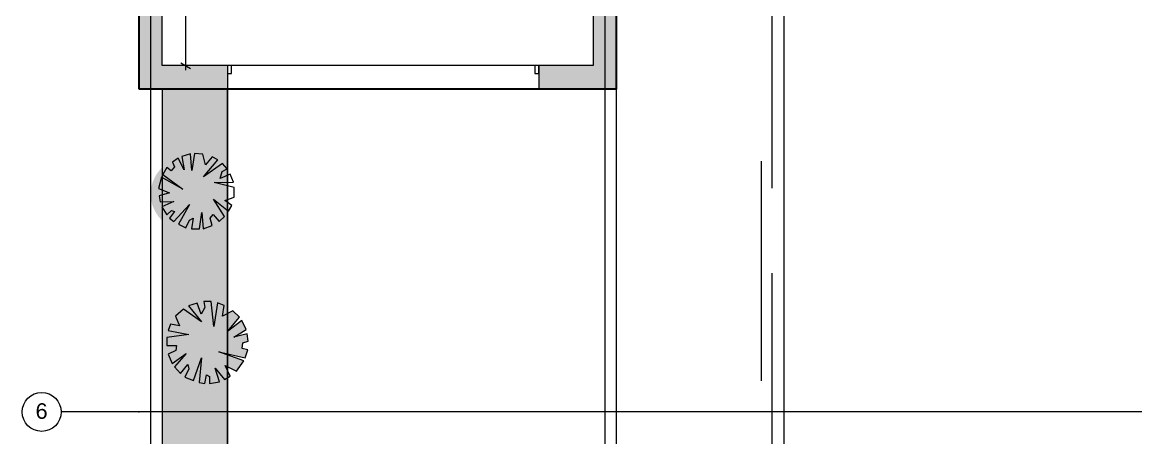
# Model space of a CAD drawing. Header units: centimetres. Extents: x -4381 to 5639, y -3920 to 4826.
# Drawn here: x 92.44 to 106.75, y 61.01 to 66.35 of the extents above; entities that cross this region are included whole.
import ezdxf

# ---------------------------------------------------------------- set-up
doc = ezdxf.new("R2010")
doc.units = ezdxf.units.CM
doc.header["$MEASUREMENT"] = 0
doc.linetypes.add('Dashed', pattern=[0.564444, 0.282222, -0.282222])
doc.linetypes.add('Hidden Line', pattern=[0.391222, 0.282222, -0.109])
for name, color, linetype, lineweight in [('00-TREES_Pen_No__1', 7, 'Continuous', 5), ('0_Pen_No__1', 7, 'Continuous', 5), ('Cotations_Pen_No__2', 8, 'Continuous', 5), ('Dalles_Pen_No__1', 7, 'Continuous', 5), ('FILES_Pen_No__101', 252, 'Continuous', 5), ('FILES_Pen_No__2', 8, 'Continuous', 5), ('Structural - Bearing_Pen_No__1', 7, 'Continuous', 5), ('Voile ha', 200, 'Continuous', 30)]:
    doc.layers.add(name, color=color, linetype=linetype, lineweight=lineweight)
for name, color, linetype, lineweight, true_color in [('00-TREES_Pen_No__185', 7, 'Continuous', 5, 0xbce39b), ('0_Pen_No__58', 7, 'Continuous', 5, 0xdf0000), ('a OPCOTE_Pen_No__81', 7, 'Continuous', 5, 0x6a6a6a), ('Dalles_Pen_No__185', 7, 'Continuous', 5, 0xbce39b)]:
    doc.layers.add(name, color=color, linetype=linetype, lineweight=lineweight, true_color=true_color)
doc.layers.add('Structural - Bearing', color=7, linetype='Continuous')
doc.styles.add('GENERATED_STYLE_3', font='arial.ttf')

msp = doc.modelspace()

# ---------------------------------------------------------------- hatches: boundary and pattern name
at = {"layer": '00-TREES_Pen_No__185', "linetype": 'Continuous', "lineweight": 0, "ltscale": 10, "true_color": 0xcce9b3}
msp.add_hatch(color=254, dxfattribs=at).paths.add_polyline_path([(95.02373, 64.22743, 1), (94.10342, 64.05373, 1)])
at = {"layer": '00-TREES_Pen_No__185', "linetype": 'Continuous', "lineweight": 0, "ltscale": 10, "true_color": 0x8daa74}
msp.add_hatch(color=73, dxfattribs=at).paths.add_polyline_path([(94.8729, 62.75741), (94.77857, 62.75788), (94.79305, 62.68296), (94.74222, 62.59709), (94.69115, 62.73983), (94.58188, 62.70241), (94.75029, 62.4977), (94.51607, 62.65945), (94.41577, 62.57288), (94.4664, 62.44598), (94.35014, 62.46982), (94.3205, 62.38467), (94.58351, 62.33683), (94.30144, 62.295), (94.30085, 62.19266), (94.42531, 62.19339), (94.41683, 62.13033), (94.31936, 62.08362), (94.37044, 61.9609), (94.55314, 62.09247), (94.40077, 61.91998), (94.47668, 61.83483), (94.57134, 61.95106), (94.58608, 61.89352), (94.53586, 61.78688), (94.64628, 61.74303), (94.74751, 62.03768), (94.71686, 61.71789), (94.78931, 61.70384), (94.81298, 61.81771), (94.85035, 61.79558), (94.84987, 61.70789), (94.98029, 61.72923), (94.9221, 61.90214), (95.04528, 61.75896), (95.11808, 61.80197), (95.05357, 61.93824), (95.19959, 61.86333), (95.29174, 61.99867), (94.97025, 62.11257), (95.3077, 62.03537), (95.34342, 62.13874), (95.27039, 62.15505), (95.27848, 62.22719), (95.34902, 62.24888), (95.33518, 62.34535), (95.16164, 62.30088), (95.32095, 62.40041), (95.26665, 62.51332), (95.08135, 62.3738), (95.23523, 62.55673), (95.15029, 62.63933), (95.01788, 62.57061), (95.03801, 62.70985), (94.95541, 62.74086), (94.90814, 62.43886)])
at = {"layer": 'Dalles_Pen_No__185', "linetype": 'Continuous', "lineweight": 0, "ltscale": 10, "true_color": 0x5e714d}
msp.add_hatch(color=77, dxfattribs=at).paths.add_polyline_path([(95.08177, 65.49063), (94.24478, 65.49063), (94.24478, 60.76962), (95.08177, 60.76962)])
at = {"layer": 'Structural - Bearing', "linetype": 'Continuous', "lineweight": 0, "ltscale": 10, "true_color": 0x000000}
h = msp.add_hatch(color=18, dxfattribs=at)
h.paths.add_polyline_path([(93.94478, 75.79063), (93.94478, 65.49063), (94.24478, 65.79063), (94.24478, 75.79063)])
h.paths.add_polyline_path([(94.21978, 66.61563), (93.96978, 66.61563), (93.96978, 66.86563), (94.21978, 66.86563)], flags=0)
h.paths.add_polyline_path([(94.21978, 71.91563), (93.96978, 71.91563), (93.96978, 72.16563), (94.21978, 72.16563)], flags=0)
h = msp.add_hatch(color=18, dxfattribs=at)
h.paths.add_polyline_path([(99.78177, 65.79063), (100.08177, 65.49063), (100.08177, 73.49063), (99.78177, 73.79063)])
h.paths.add_polyline_path([(100.05677, 66.61563), (99.80677, 66.61563), (99.80677, 66.86563), (100.05677, 66.86563)], flags=0)
h.paths.add_polyline_path([(100.05677, 71.91563), (99.80677, 71.91563), (99.80677, 72.16563), (100.05677, 72.16563)], flags=0)
for points in [[(93.94478, 65.49063), (95.08177, 65.49063), (95.08177, 65.69063), (95.08177, 65.79063), (94.24478, 65.79063)], [(99.08177, 65.49063), (100.08177, 65.49063), (99.78177, 65.79063), (99.08177, 65.79063), (99.08177, 65.69063)]]:
    msp.add_hatch(color=18, dxfattribs=at).paths.add_polyline_path(points)

# ---------------------------------------------------------------- linework, layer by layer
at = {"layer": '00-TREES_Pen_No__1', "linetype": 'Continuous', "ltscale": 10}
for p, q in [((94.69115, 62.73983), (94.58188, 62.70241)), ((94.58188, 62.70241), (94.75029, 62.4977)), ((94.74222, 62.59709), (94.69115, 62.73983)), ((94.79305, 62.68296), (94.74222, 62.59709)), ((94.8729, 62.75741), (94.77857, 62.75788)), ((94.77857, 62.75788), (94.79305, 62.68296)), ((94.90814, 62.43886), (94.8729, 62.75741)), ((94.95541, 62.74086), (94.90814, 62.43886)), ((95.03801, 62.70985), (94.95541, 62.74086)), ((95.01788, 62.57061), (95.03801, 62.70985)), ((94.51607, 62.65945), (94.41577, 62.57288)), ((94.41577, 62.57288), (94.4664, 62.44598)), ((94.75029, 62.4977), (94.51607, 62.65945)), ((95.15029, 62.63933), (95.01788, 62.57061)), ((95.08135, 62.3738), (95.23523, 62.55673)), ((95.23523, 62.55673), (95.15029, 62.63933)), ((94.35014, 62.46982), (94.3205, 62.38467)), ((94.4664, 62.44598), (94.35014, 62.46982)), ((95.26665, 62.51332), (95.08135, 62.3738)), ((95.16164, 62.30088), (95.32095, 62.40041)), ((95.32095, 62.40041), (95.26665, 62.51332)), ((94.30144, 62.295), (94.30085, 62.19266)), ((94.58351, 62.33683), (94.30144, 62.295)), ((94.3205, 62.38467), (94.58351, 62.33683)), ((95.33518, 62.34535), (95.16164, 62.30088)), ((95.27848, 62.22719), (95.34902, 62.24888)), ((95.34902, 62.24888), (95.33518, 62.34535)), ((94.30085, 62.19266), (94.42531, 62.19339)), ((94.41683, 62.13033), (94.31936, 62.08362)), ((94.42531, 62.19339), (94.41683, 62.13033)), ((95.29174, 61.99867), (94.97025, 62.11257)), ((94.97025, 62.11257), (95.3077, 62.03537)), ((95.27039, 62.15505), (95.27848, 62.22719)), ((95.34342, 62.13874), (95.27039, 62.15505)), ((95.3077, 62.03537), (95.34342, 62.13874)), ((94.31936, 62.08362), (94.37044, 61.9609)), ((94.37044, 61.9609), (94.55314, 62.09247)), ((94.55314, 62.09247), (94.40077, 61.91998)), ((94.64628, 61.74303), (94.74751, 62.03768)), ((94.74751, 62.03768), (94.71686, 61.71789)), ((95.19959, 61.86333), (95.29174, 61.99867)), ((94.40077, 61.91998), (94.47668, 61.83483)), ((94.47668, 61.83483), (94.57134, 61.95106)), ((94.58608, 61.89352), (94.53586, 61.78688)), ((94.57134, 61.95106), (94.58608, 61.89352)), ((94.98029, 61.72923), (94.9221, 61.90214)), ((94.9221, 61.90214), (95.04529, 61.75896)), ((95.11808, 61.80197), (95.05357, 61.93824)), ((95.05357, 61.93824), (95.19959, 61.86333)), ((94.53586, 61.78688), (94.64628, 61.74303)), ((94.71686, 61.71789), (94.78931, 61.70384)), ((94.78931, 61.70384), (94.81298, 61.81771)), ((94.81298, 61.81771), (94.85035, 61.79558)), ((94.85035, 61.79558), (94.84987, 61.70789)), ((94.84987, 61.70789), (94.98029, 61.72923)), ((95.04529, 61.75896), (95.11808, 61.80197))]:
    msp.add_line(p, q, dxfattribs=at)
at = {"layer": '00-TREES_Pen_No__1', "linetype": 'Continuous', "ltscale": 10, "flags": 128}
msp.add_lwpolyline([(94.59417, 64.00407), (94.45105, 63.75387), (94.54892, 63.70383), (94.59244, 63.80384), (94.64145, 63.8287), (94.61839, 63.69195), (94.72393, 63.69111), (94.75089, 63.90234), (94.77089, 63.695), (94.8874, 63.73437), (94.86041, 63.83066), (94.89908, 63.87503), (94.97453, 63.78803), (95.04534, 63.8509), (94.90229, 64.07259), (95.09607, 63.91888), (95.13719, 63.99145), (95.04966, 64.05775), (95.16881, 64.09998), (95.16781, 64.22257), (94.91238, 64.28674), (95.15751, 64.29455), (95.11685, 64.39337), (94.98643, 64.34178), (95.01512, 64.42953), (95.07606, 64.46518), (95.01817, 64.53049), (94.77513, 64.3606), (94.95631, 64.57778), (94.88433, 64.61629), (94.79979, 64.51732), (94.76677, 64.65134), (94.65749, 64.66), (94.62419, 64.44136), (94.60814, 64.65536), (94.49648, 64.62421), (94.52449, 64.45269), (94.44951, 64.6005), (94.37397, 64.55126), (94.40193, 64.48897), (94.35671, 64.43933), (94.30079, 64.48015), (94.25071, 64.39223), (94.51033, 64.20467), (94.23493, 64.35873), (94.19704, 64.21206), (94.33825, 64.15623), (94.20412, 64.11793), (94.21863, 64.04106), (94.39338, 64.04277), (94.23761, 63.97772), (94.30236, 63.874), (94.36306, 63.92785), (94.40126, 63.91536), (94.33651, 63.82942), (94.3905, 63.78761)], close=True, dxfattribs=at)
at = {"layer": '0_Pen_No__1', "linetype": 'Continuous', "ltscale": 10}
for p, q in [((95.08177, 65.79063), (95.08177, 65.69063)), ((95.08177, 65.69063), (95.08177, 65.49063)), ((99.08177, 65.79063), (99.08177, 65.69063)), ((99.08177, 65.69063), (99.08177, 65.49063))]:
    msp.add_line(p, q, dxfattribs=at)
at = {"layer": '0_Pen_No__58', "linetype": 'Dashed', "ltscale": 10, "flags": 128}
msp.add_lwpolyline([(126.83423, 80.14172), (126.89262, 52.36962), (101.94498, 52.36962), (101.9446, 78.29063), (111.4543, 80.14172)], dxfattribs=at)
at = {"layer": 'a OPCOTE_Pen_No__81', "linetype": 'Hidden Line', "ltscale": 10}
msp.add_line((102.08177, 56.39063), (102.08177, 66.59063), dxfattribs=at)
at = {"layer": 'Cotations_Pen_No__2', "linetype": 'Continuous', "ltscale": 10}
for p, q in [((94.54478, 65.79063), (94.54478, 70.47775)), ((94.48228, 65.82671), (94.60728, 65.75454)), ((94.54478, 65.7295), (94.54478, 65.79063))]:
    msp.add_line(p, q, dxfattribs=at)
at = {"layer": 'Dalles_Pen_No__1', "linetype": 'Continuous', "ltscale": 10, "flags": 128}
for points in [[(93.94478, 76.09063), (93.94478, 65.49063), (100.08177, 65.49063), (100.08177, 73.49063), (102.08177, 73.49063), (102.08177, 66.59063), (115.03177, 66.59063), (115.03177, 61.19063), (118.38177, 61.19063), (118.38177, 66.59063), (126.38177, 66.59063), (126.38177, 62.09063), (128.48177, 62.09063), (128.48177, 76.09063)], [(95.08177, 65.49063), (94.24478, 65.49063), (94.24478, 60.76962), (95.08177, 60.76962)], [(100.08177, 65.49063), (95.08177, 65.49063), (95.08177, 60.76962), (100.08177, 60.76962)]]:
    msp.add_lwpolyline(points, close=True, dxfattribs=at)
at = {"layer": 'FILES_Pen_No__101', "linetype": 'Continuous', "ltscale": 10}
for p, q in [((94.09478, 77.09062), (94.09478, 55.59063)), ((99.93177, 77.09063), (99.93177, 55.59063)), ((93.94478, 61.34063), (92.94478, 61.34063)), ((128.48478, 61.34063), (93.94478, 61.34063))]:
    msp.add_line(p, q, dxfattribs=at)
msp.add_circle((92.69478, 61.34063), 0.25, dxfattribs=at)
msp.add_point((93.94478, 61.34063), dxfattribs=at)
msp.add_point((93.94478, 61.34063), dxfattribs=at)
at = {"layer": 'FILES_Pen_No__2', "linetype": 'Continuous', "ltscale": 10}
msp.add_line((102.23177, 77.09063), (102.23177, 55.59063), dxfattribs=at)
at = {"layer": 'Structural - Bearing_Pen_No__1', "linetype": 'Continuous', "ltscale": 10}
for p, q in [((95.13177, 65.79063), (95.08177, 65.79063)), ((95.08177, 65.79063), (95.08177, 65.69063)), ((95.08177, 65.79063), (95.08177, 65.69063)), ((95.08177, 65.69063), (95.13177, 65.69063)), ((95.13177, 65.69063), (95.13177, 65.79063)), ((99.03177, 65.79063), (95.13177, 65.79063)), ((99.08177, 65.79063), (99.03177, 65.79063)), ((99.03177, 65.79063), (99.03177, 65.69063)), ((99.03177, 65.69063), (99.08177, 65.69063)), ((99.08177, 65.69063), (99.08177, 65.79063)), ((99.08177, 65.79063), (99.08177, 65.69063))]:
    msp.add_line(p, q, dxfattribs=at)
at = {"layer": 'Structural - Bearing_Pen_No__1', "linetype": 'Continuous', "ltscale": 10, "flags": 128}
for points in [[(93.94478, 75.79063), (93.94478, 65.49063)], [(94.24478, 65.79063), (94.24478, 75.79063)], [(99.78177, 73.79063), (99.78177, 65.79063)], [(100.08177, 65.49063), (100.08177, 73.49063)], [(95.08177, 65.79063), (94.24478, 65.79063)], [(99.78177, 65.79063), (99.08177, 65.79063)], [(93.94478, 65.49063), (95.08177, 65.49063)], [(99.08177, 65.49063), (100.08177, 65.49063)]]:
    msp.add_lwpolyline(points, dxfattribs=at)
at = {"layer": 'Voile ha', "lineweight": 9}
for p, q in [((95.08177, 65.79063), (95.08177, 65.49063)), ((99.08177, 65.79063), (99.08177, 65.49063))]:
    msp.add_line(p, q, dxfattribs=at)
at = {"layer": 'Voile ha', "lineweight": 30}
for points in [[(126.68177, 76.09063), (93.94463, 76.09063), (93.94478, 65.49063)], [(93.94478, 65.49063), (100.08177, 65.49063), (100.08177, 73.49063), (102.08177, 73.49063), (102.08177, 66.59063), (115.03177, 66.59062), (115.03177, 55.39063), (128.48177, 55.39063)]]:
    msp.add_lwpolyline(points, dxfattribs=at)

# ---------------------------------------------------------------- texts
at = {"layer": 'FILES_Pen_No__101', "linetype": 'Continuous', "insert": (92.77067, 61.35041), "char_height": 0.2, "attachment_point": 6, "style": 'GENERATED_STYLE_3'}
msp.add_mtext('\\A1;{\\fArial|b0|i0|c0|p34;6}', dxfattribs=at)

doc.saveas('drawing.dxf')
